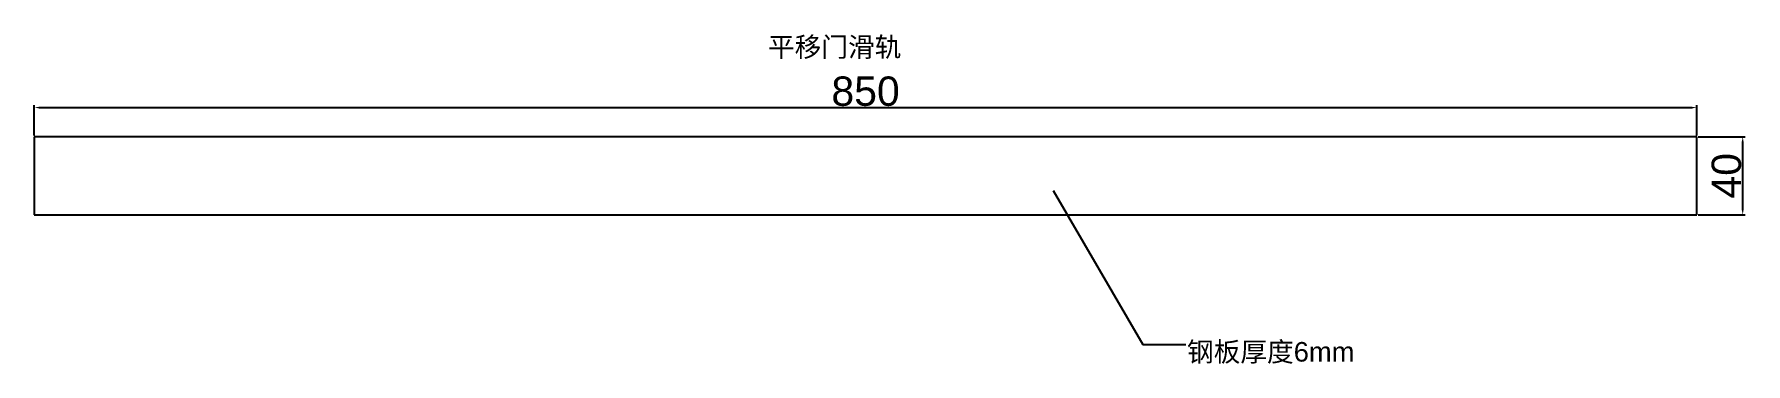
# Model space of a CAD drawing. Header units: millimetres. Extents: x 0 to 875, y -76 to 92.
import ezdxf

# ---------------------------------------------------------------- set-up
doc = ezdxf.new("R2010")
doc.units = ezdxf.units.MM
doc.styles.get("Standard").update_dxf_attribs({"font": 'arial.ttf'})
doc.dimstyles.new('ISO-25', dxfattribs={"dimtxt": 2.5, "dimasz": 2.5, "dimexe": 1.25, "dimexo": 0.625, "dimtad": 1, "dimtxsty": 'Standard', "dimcen": 2.5, "dimadec": 0, "dimazin": 0, "dimtfac": 1, "dimtmove": 0, "dimatfit": 3, "dimfxl": 1, "dimarcsym": 0})

# ---------------------------------------------------------------- blocks, each defined once
blk = doc.blocks.new('*D14')
at = {"color": 0, "lineweight": -2, "transparency": 16777216}
for p, q in [((0, 40.62), (0, 56.13)), ((2.5, 54.88), (847.5, 54.88)), ((850, 40.62), (850, 56.13))]:
    blk.add_line(p, q, dxfattribs=at)
at = {"color": 0, "transparency": 16777216}
for points in [[(2.5, 55.29), (2.5, 54.46), (0, 54.88)], [(847.5, 55.29), (847.5, 54.46), (850, 54.88)]]:
    blk.add_solid(points, dxfattribs=at)
at = {"layer": 'Defpoints', "color": 0, "transparency": 16777216}
for p in [(850, 54.88), (0, 40), (850, 40)]:
    blk.add_point(p, dxfattribs=at)
at = {"color": 0, "transparency": 16777216, "insert": (425, 63.16), "char_height": 15, "attachment_point": 5}
blk.add_mtext('850', dxfattribs=at)
blk = doc.blocks.new('*D15')
at = {"color": 0, "lineweight": -2, "transparency": 16777216}
for p, q in [((850.62, 40), (874.67, 40)), ((873.42, 2.5), (873.42, 37.5)), ((850.62, 0), (874.67, 0))]:
    blk.add_line(p, q, dxfattribs=at)
at = {"color": 0, "transparency": 16777216}
for points in [[(873, 37.5), (873.84, 37.5), (873.42, 40)], [(873, 2.5), (873.84, 2.5), (873.42, 0)]]:
    blk.add_solid(points, dxfattribs=at)
at = {"layer": 'Defpoints', "color": 0, "transparency": 16777216}
for p in [(850, 40), (873.42, 40), (850, 0)]:
    blk.add_point(p, dxfattribs=at)
at = {"color": 0, "transparency": 16777216, "insert": (865.14, 20), "char_height": 15, "attachment_point": 5, "rotation": 90}
blk.add_mtext('40', dxfattribs=at)

msp = doc.modelspace()

# ---------------------------------------------------------------- linework, layer by layer
at = {"color": 0}
for p, q in [((850, 40), (0, 40)), ((0, 40), (0, 0)), ((850, 0), (850, 40)), ((0, 0), (850, 0))]:
    msp.add_line(p, q, dxfattribs=at)

# ---------------------------------------------------------------- texts
at = {"color": 2}
msp.add_text('平移门滑轨', height=10, dxfattribs=at).set_placement((375.082, 80.868))
at = {"color": 3, "insert": (589.32, -64.971), "char_height": 10, "width": 170.40808, "attachment_point": 1}
msp.add_mtext('{\\fSimSun|b0|i0|c134|p2;钢板厚度}6mm', dxfattribs=at)

# ---------------------------------------------------------------- dimensions: what is measured, and where the dimension line sits
at = {"color": 3}
dim = msp.add_linear_dim(base=(850, 54.876), p1=(0, 40), p2=(850, 40), dimstyle='ISO-25', override={"dimtxt": 15}, dxfattribs=at)
dim.commit()
dim.dimension.update_dxf_attribs({"geometry": '*D14', "text_midpoint": (425, 63.16)})
dim = msp.add_linear_dim(base=(873.419, 40), p1=(850, 0), p2=(850, 40), angle=90, dimstyle='ISO-25', override={"dimtxt": 15}, dxfattribs=at)
dim.commit()
dim.dimension.update_dxf_attribs({"geometry": '*D15', "text_midpoint": (865.136, 20)})

# ---------------------------------------------------------------- leaders
at = {"color": 3, "annotation_type": 0, "has_hookline": 1, "hookline_direction": 0, "text_width": 86.903}
msp.add_leader([(520.884, 12.554), (566.679, -66.221), (588.695, -66.221)], dimstyle='ISO-25', override={"dimgap": 0.625, "dimtad": 0}, dxfattribs=at)

doc.saveas('drawing.dxf')
